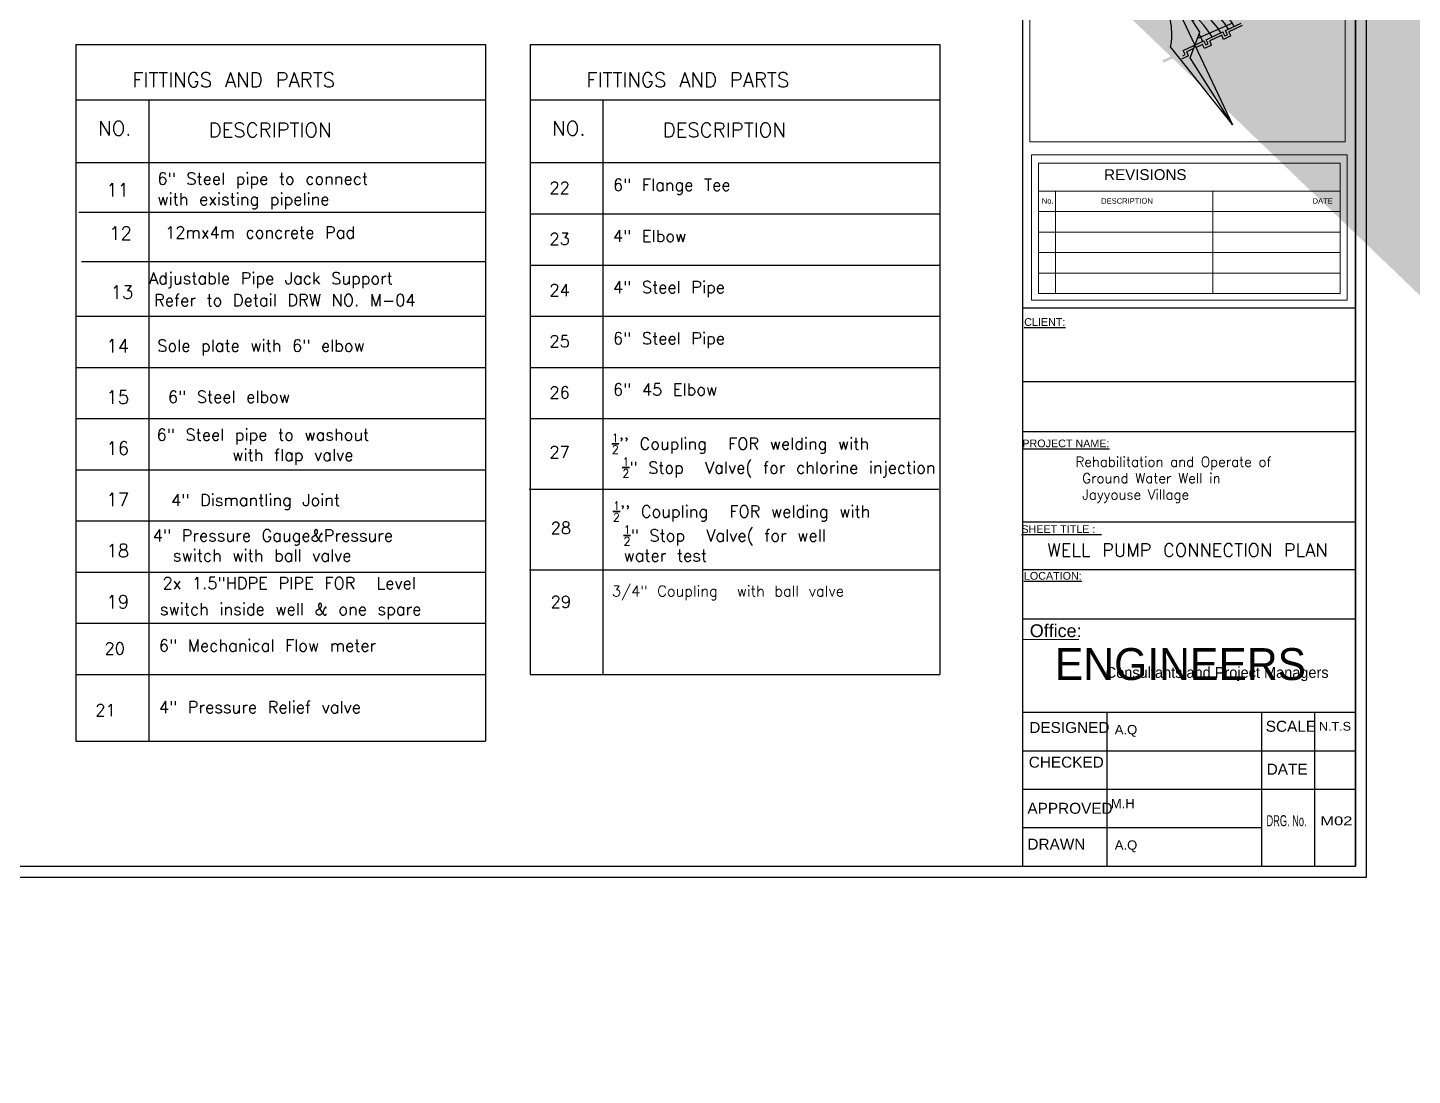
# Model space of a CAD drawing. Header units: inches. Extents: x 191440 to 383551, y 141400 to 284946.
# Drawn here: x 191690.82 to 191728.96, y 141567.68 to 141596.54 of the extents above; entities that cross this region are included whole.
import ezdxf
from ezdxf.enums import TextEntityAlignment as Align

# ---------------------------------------------------------------- set-up
doc = ezdxf.new("R2010")
doc.units = ezdxf.units.IN
doc.header["$MEASUREMENT"] = 0
for name, color, linetype in [('dim-f', 8, 'Continuous'), ('I - Outline', 60, 'Continuous'), ('Sanitary', 6, 'Continuous'), ('VP', 7, 'Continuous')]:
    doc.layers.add(name, color=color, linetype=linetype)
doc.layers.add('WB-SJ3-M-SECTA - P-TW', color=7, linetype='Continuous', lineweight=35)
doc.styles.add('5MM', font='simplex.shx', dxfattribs={"height": 1.25})
doc.styles.add('ROMAND10', font='ROMAND.shx', dxfattribs={"height": 0.2})
doc.styles.add('ROMANS', font='romans', dxfattribs={"height": 1})
doc.styles.get("Standard").update_dxf_attribs({"font": 'txt.shx', "height": 0.2})
doc.styles.add('STYLE7', font='swissi.ttf')
doc.dimstyles.new('osama', dxfattribs={"dimtxt": 50, "dimasz": 45, "dimexe": 0.18, "dimexo": 0.0625, "dimgap": 0.2, "dimtad": 0, "dimdec": 0, "dimzin": 0, "dimdsep": 46, "dimtxsty": 'ROMANS', "dimcen": 0, "dimse1": 1, "dimse2": 1, "dimclrd": 3, "dimclre": 3, "dimclrt": 5, "dimadec": 0, "dimazin": 0, "dimtfac": 0.6, "dimtdec": 0, "dimtmove": 2, "dimatfit": 3, "dimfxl": 1, "dimtolj": 1, "dimtzin": 0, "dimarcsym": 0})

# ---------------------------------------------------------------- blocks, each defined once
blk = doc.blocks.new('engineers')
at = {"layer": 'dim-f', "char_height": 1.25, "attachment_point": 1, "style": '5MM'}
for s, width, insert in [('\\pt0.5;{\\fGill Sans MT|b0|i0|c0|p34;\\H1.08x;\\C30;\\c2254834;ENGINEERS\\P\\ptz;   \\P\\H0.92593x;  }', 116.5, (16.033, 18.44)), ('{\\fGill Sans MT|b0|i0|c0|p34;\\H1.08x;\\C152;\\c12285479; \\H0.34074x;Consultants and Project Managers}', 11.50217, (17.683, 17.64))]:
    blk.add_mtext_dynamic_manual_height_columns(s, width=width, gutter_width=6.25, heights=[0], dxfattribs=dict(at, insert=insert))
blk = doc.blocks.new('A$C18BE6784')
h = blk.add_hatch(color=1)
h.paths.add_polyline_path([(0, 10.195), (0, 5.097), (0, 5.097), (0.583, 5.652)])
h.paths.add_polyline_path([(0, 5.097), (-0.569, 4.555), (0, 0)])
h = blk.add_hatch(color=1)
h.paths.add_polyline_path([(0, 10.195), (0, 5.097), (0, 5.097), (0.583, 5.652)])
h.paths.add_polyline_path([(0, 5.097), (-0.569, 4.555), (0, 0)])
h = blk.add_hatch(color=3)
h.paths.add_polyline_path([(2.953, 5.097), (1.953, 5.097), (1.953, 4.835), (1.794, 4.835), (1.794, 5.097), (0.725, 5.097), (0.725, 4.835), (0.566, 4.835), (0.566, 5.097), (0, 5.097), (0, 5.097), (0, 4.946), (0.412, 4.946), (0.412, 4.684), (0.874, 4.684), (0.874, 4.946), (1.64, 4.946), (1.64, 4.684), (2.103, 4.684), (2.103, 4.946), (2.953, 4.946)])
h.paths.add_polyline_path([(0, 5.097), (0, 5.097), (-0.745, 5.097), (-0.745, 4.835), (-0.904, 4.835), (-0.904, 5.097), (-1.216, 5.097), (-1.18, 4.946), (-1.058, 4.946), (-1.058, 4.684), (-0.596, 4.684), (-0.596, 4.946), (-0.158, 4.946)])
h.paths.add_polyline_path([(-1.216, 5.097), (-2.075, 5.097), (-2.075, 4.946), (-1.18, 4.946)])
h = blk.add_hatch(color=3)
h.paths.add_polyline_path([(2.953, 5.097), (1.953, 5.097), (1.953, 4.835), (1.794, 4.835), (1.794, 5.097), (0.725, 5.097), (0.725, 4.835), (0.566, 4.835), (0.566, 5.097), (0, 5.097), (0, 5.097), (0, 4.946), (0.412, 4.946), (0.412, 4.684), (0.874, 4.684), (0.874, 4.946), (1.64, 4.946), (1.64, 4.684), (2.103, 4.684), (2.103, 4.946), (2.953, 4.946)])
h.paths.add_polyline_path([(0, 5.097), (0, 5.097), (-0.745, 5.097), (-0.745, 4.835), (-0.904, 4.835), (-0.904, 5.097), (-1.216, 5.097), (-1.18, 4.946), (-1.058, 4.946), (-1.058, 4.684), (-0.596, 4.684), (-0.596, 4.946), (-0.158, 4.946)])
h.paths.add_polyline_path([(-1.216, 5.097), (-2.075, 5.097), (-2.075, 4.946), (-1.18, 4.946)])
for p, q in [((0.832, 7.569), (0.339, 7.556)), ((0.832, 7.569), (0.339, 7.556)), ((1.162, 7.407), (0.358, 7.407)), ((1.162, 7.407), (0.358, 7.407)), ((0.379, 7.246), (1.416, 7.239)), ((0.379, 7.246), (1.416, 7.239)), ((0.406, 7.032), (1.685, 7.011)), ((0.406, 7.032), (1.685, 7.011)), ((1.93, 6.739), (0.439, 6.773)), ((1.93, 6.739), (0.439, 6.773)), ((2.162, 6.392), (0.483, 6.43)), ((2.162, 6.392), (0.483, 6.43)), ((2.498, 5.307), (0.293, 5.376)), ((2.498, 5.307), (0.293, 5.376))]:
    blk.add_line(p, q)
at = {"color": 3}
for p, q in [((-0.904, 4.835), (-0.745, 4.835)), ((-0.904, 4.835), (-0.745, 4.835)), ((-0.745, 5.097), (0.566, 5.097)), ((-0.745, 4.835), (-0.745, 5.097)), ((-0.745, 5.097), (0.566, 5.097)), ((-0.745, 4.835), (-0.745, 5.097)), ((-0.158, 4.946), (-0.596, 4.946)), ((-0.596, 4.684), (-0.596, 4.946)), ((-0.158, 4.946), (-0.596, 4.946)), ((-0.596, 4.684), (-0.596, 4.946)), ((0.412, 4.946), (0, 4.946)), ((0.412, 4.946), (0, 4.946)), ((0.412, 4.684), (0.412, 4.946)), ((0.412, 4.684), (0.412, 4.946)), ((0.566, 4.835), (0.566, 5.097)), ((0.566, 4.835), (0.566, 5.097)), ((0.566, 4.835), (0.725, 4.835)), ((0.566, 4.835), (0.725, 4.835)), ((0.725, 5.097), (1.794, 5.097)), ((0.725, 4.835), (0.725, 5.097)), ((0.725, 5.097), (1.794, 5.097)), ((0.725, 4.835), (0.725, 5.097)), ((1.64, 4.946), (0.874, 4.946)), ((0.874, 4.684), (0.874, 4.946)), ((1.64, 4.946), (0.874, 4.946)), ((0.874, 4.684), (0.874, 4.946)), ((1.64, 4.684), (1.64, 4.946)), ((1.64, 4.684), (1.64, 4.946)), ((1.794, 4.835), (1.794, 5.097)), ((1.794, 4.835), (1.794, 5.097)), ((1.794, 4.835), (1.953, 4.835)), ((1.794, 4.835), (1.953, 4.835)), ((1.953, 5.097), (2.953, 5.097)), ((1.953, 4.835), (1.953, 5.097)), ((1.953, 5.097), (2.953, 5.097)), ((1.953, 4.835), (1.953, 5.097)), ((2.953, 4.946), (2.103, 4.946)), ((2.103, 4.684), (2.103, 4.946)), ((2.953, 4.946), (2.103, 4.946)), ((2.103, 4.684), (2.103, 4.946)), ((-0.596, 4.684), (-1.058, 4.684)), ((-0.596, 4.684), (-1.058, 4.684)), ((0.874, 4.684), (0.412, 4.684)), ((0.874, 4.684), (0.412, 4.684)), ((2.103, 4.684), (1.64, 4.684)), ((2.103, 4.684), (1.64, 4.684))]:
    blk.add_line(p, q, dxfattribs=at)
at = {"color": 1}
blk.add_lwpolyline([(0, 10.195), (0, 0), (-0.569, 4.555), (0.583, 5.652), (0, 10.195)], dxfattribs=at)
blk.add_lwpolyline([(0, 10.195), (0, 0), (-0.569, 4.555), (0.583, 5.652), (0, 10.195)], dxfattribs=at)
blk.add_lwpolyline([(0, 9.034), (-0.378, 8.997), (-0.378, 8.399, -0.373571), (-0.594, 8.194, -0.17897), (-1.337, 5.604), (0, 0)], format="xyb")
blk.add_lwpolyline([(0, 9.034), (-0.378, 8.997), (-0.378, 8.399, -0.373571), (-0.594, 8.194, -0.17897), (-1.337, 5.604), (0, 0)], format="xyb")
for centre, radius, start, end in [((-0.197, 5.067), 2.705, 0.64029, 79.04621), ((-0.197, 5.067), 2.705, 0.64029, 79.04621), ((-0.926, 4.825), 3.084, 5.05852, 66.01702), ((-0.926, 4.825), 3.084, 5.05852, 66.01702), ((-1.772, 4.849), 3.433, 4.14076, 52.06066), ((-1.772, 4.849), 3.433, 4.14076, 52.06066), ((-4.358, 4.433), 5.509, 6.92812, 30.71525), ((-4.358, 4.433), 5.509, 6.92812, 30.71525), ((-9.094, 4.766), 9.612, 1.97731, 4.73572), ((-9.094, 4.766), 9.612, 1.97731, 4.73572)]:
    blk.add_arc(centre, radius, start, end)

msp = doc.modelspace()

# ---------------------------------------------------------------- linework, layer by layer
for p, q in [((191692.14689, 141596.07443), (191703.43207, 141596.0754)), ((191692.14689, 141596.07443), (191692.14689, 141576.88925)), ((191703.43207, 141596.0754), (191703.43207, 141576.88925)), ((191704.65738, 141596.07443), (191715.94256, 141596.0754)), ((191704.65738, 141596.07443), (191704.65738, 141578.72392)), ((191715.94256, 141596.0754), (191715.94256, 141578.72392)), ((191692.14689, 141594.54871), (191703.43207, 141594.54871)), ((191694.1525, 141594.54871), (191694.1525, 141576.88925)), ((191704.65738, 141594.54871), (191715.94256, 141594.54871)), ((191706.66298, 141594.54871), (191706.66298, 141578.72392)), ((191692.14689, 141592.82222), (191703.43207, 141592.82222)), ((191692.22374, 141592.82222), (191703.43207, 141592.82222)), ((191704.65738, 141592.82222), (191715.94256, 141592.82222)), ((191704.65738, 141592.82222), (191715.94256, 141592.82222)), ((191692.22374, 141591.45903), (191703.43207, 141591.45903)), ((191694.1525, 141591.45903), (191694.1525, 141576.88925)), ((191703.43207, 141591.45903), (191703.43207, 141576.88925)), ((191704.65738, 141591.41239), (191715.94256, 141591.41239)), ((191706.66298, 141591.41239), (191706.66298, 141578.72392)), ((191715.94256, 141591.41239), (191715.94256, 141578.72392)), ((191692.30059, 141590.09583), (191703.43207, 141590.09583)), ((191704.65738, 141590.00256), (191715.94256, 141590.00256)), ((191692.14689, 141588.59273), (191703.43207, 141588.59273)), ((191704.65738, 141588.59273), (191715.94256, 141588.59273)), ((191692.14689, 141587.1829), (191703.43207, 141587.1829)), ((191704.65738, 141587.1829), (191715.94256, 141587.1829)), ((191692.14689, 141585.77307), (191703.43207, 141585.77307)), ((191704.65738, 141585.77307), (191715.94256, 141585.77307)), ((191692.14689, 141584.36324), (191703.43207, 141584.36324)), ((191704.63168, 141583.82641), (191715.91686, 141583.82641)), ((191692.14689, 141582.95341), (191703.43207, 141582.95341)), ((191692.14689, 141581.54358), (191703.43207, 141581.54358)), ((191704.63988, 141581.60484), (191715.92506, 141581.60484)), ((191692.14689, 141580.13375), (191703.43207, 141580.13375)), ((191692.14689, 141578.72392), (191703.43207, 141578.72392)), ((191704.65738, 141578.72392), (191715.94256, 141578.72392))]:
    msp.add_line(p, q)
msp.add_lwpolyline([(191727.69337, 141612.64468), (191670.19337, 141612.64468), (191670.19337, 141573.14468), (191727.69337, 141573.14468), (191727.69337, 141612.64468)])
msp.add_lwpolyline([(191727.39337, 141612.34468), (191670.49337, 141612.34468), (191670.49337, 141573.44468), (191727.39337, 141573.44468)], close=True)
at = {"layer": 'I - Outline', "color": 7}
for p, q in [((191718.22978, 141573.44468), (191718.23038, 141612.34455)), ((191727.39337, 141612.34468), (191727.39337, 141573.44468)), ((191727.40016, 141588.81636), (191718.22931, 141588.81623)), ((191727.38366, 141586.7833), (191718.23069, 141586.78317)), ((191718.23008, 141585.42005), (191727.40105, 141585.42017)), ((191718.23008, 141585.42005), (191727.40105, 141585.42017)), ((191727.39336, 141582.92372), (191718.22991, 141582.92382)), ((191718.22965, 141581.61686), (191727.40035, 141581.61699)), ((191727.40053, 141580.24655), (191718.22968, 141580.24642)), ((191718.22979, 141577.68277), (191727.40049, 141577.6829)), ((191720.54528, 141577.6828), (191720.54536, 141573.44468)), ((191724.8065, 141577.68284), (191724.80658, 141573.44468)), ((191726.26379, 141577.68288), (191726.26387, 141573.44468)), ((191718.2298, 141576.62379), (191727.4005, 141576.62392)), ((191718.22982, 141575.56481), (191727.40052, 141575.56493)), ((191718.22983, 141574.50582), (191724.80656, 141574.50595))]:
    msp.add_line(p, q, dxfattribs=at)
at = {"layer": 'I - Outline', "color": 8, "lineweight": 0}
for p, q in [((191718.42145, 141593.39661), (191718.42134, 141598.99288)), ((191727.11326, 141598.993), (191727.11337, 141593.39673)), ((191727.11337, 141593.39673), (191718.42145, 141593.39661)), ((191718.46869, 141593.03437), (191727.16061, 141593.03449)), ((191718.46877, 141589.02994), (191718.46869, 141593.03437)), ((191718.65832, 141592.81035), (191726.97099, 141592.81046)), ((191718.65839, 141589.21399), (191718.65832, 141592.81035)), ((191726.97099, 141592.81046), (191726.97106, 141589.2141)), ((191727.16061, 141593.03449), (191727.16069, 141589.03006)), ((191718.65834, 141592.03946), (191726.97101, 141592.03957)), ((191719.13449, 141592.03947), (191719.13454, 141589.214)), ((191723.46326, 141592.03955), (191723.46332, 141589.21408)), ((191718.65835, 141591.47436), (191726.97102, 141591.47447)), ((191718.65836, 141590.90927), (191726.97103, 141590.90938)), ((191718.65837, 141590.34418), (191726.97104, 141590.34429)), ((191718.65838, 141589.77908), (191726.97105, 141589.77919)), ((191727.16069, 141589.03006), (191718.46877, 141589.02994)), ((191726.97106, 141589.2141), (191718.65839, 141589.21399))]:
    msp.add_line(p, q, dxfattribs=at)
at = {"layer": 'I - Outline', "color": 4}
msp.add_line((191718.22988, 141579.68777), (191719.76867, 141579.69265), dxfattribs=at)
at = {"layer": 'VP'}
msp.add_line((191692.14689, 141576.88925), (191703.43207, 141576.88925), dxfattribs=at)

# ---------------------------------------------------------------- block references
at = {"layer": 'I - Outline'}
for name, p, xscale, yscale, zscale, rotation in [('A$C18BE6784', (191724.00744, 141593.86447), 0.4765426499250019, 0.4765426499250019, 0.4765426499250019, 25.27292007163545), ('engineers', (191708.68204, 141567.45206), 0.6506395646974747, 0.6506395646974747, 0.6506395646974747, 0.0010941101885149)]:
    msp.add_blockref(name, p, dxfattribs=dict(at, xscale=xscale, yscale=yscale, zscale=zscale, rotation=rotation))

# ---------------------------------------------------------------- texts
at = {"layer": 'I - Outline', "color": 4, "style": 'STYLE7'}
for s, height, p in [('REVISIONS', 0.298334, (191720.47038, 141592.34275)), ('No.', 0.149167, (191718.75256, 141591.69401)), ('DESCRIPTION', 0.149167, (191720.38722, 141591.69212)), ('DATE', 0.149167, (191726.21213, 141591.69233)), ('Office:', 0.352995, (191718.42218, 141579.75276)), ('SCALE', 0.302446, (191724.92241, 141577.14622)), ('DESIGNED', 0.302446, (191718.40932, 141577.11317)), ('CHECKED', 0.302446, (191718.39358, 141576.15783)), ('DATE', 0.302446, (191724.94802, 141575.96469)), ('APPROVED', 0.302446, (191718.35671, 141574.88705)), ('DRAWN', 0.302446, (191718.35671, 141573.89867))]:
    msp.add_text(s, height=height, rotation=0.001094, dxfattribs=at).set_placement(p)
for s, height, p in [('%%UCLIENT:', 0.211797, (191718.83481, 141588.3267)), ('%%UPROJECT NAME:', 0.2117967, (191719.41677, 141584.98272)), ('%%USHEET TITLE :  ', 0.2117967, (191719.2922, 141582.62212)), ('%%ULOCATION:', 0.2117967, (191719.05721, 141581.33506))]:
    msp.add_text(s, height=height, rotation=0.001094, dxfattribs=at).set_placement(p, align=Align.CENTER)
at = {"layer": 'I - Outline', "color": 8, "lineweight": 0, "style": 'STYLE7'}
for s, p in [('A.Q', (191720.76277, 141577.07674)), ('M.H', (191720.65471, 141575.04116)), ('A.Q', (191720.76283, 141573.8976))]:
    msp.add_text(s, height=0.257433, rotation=0.001094, dxfattribs=at).set_placement(p)
at = {"layer": 'I - Outline', "color": 4, "style": 'STYLE7'}
for s, height, width, p, p2 in [('N.T.S', 0.241957, 1.099588, (191726.38829, 141577.1759), (191727.27062, 141577.17592)), ('DRG. No.', 0.302446, 0.621053, (191724.94348, 141574.54593), (191726.04639, 141574.54595)), ('M02', 0.241957, 1.351658, (191726.42632, 141574.5718), (191727.30865, 141574.57181))]:
    msp.add_text(s, height=height, rotation=0.001094, dxfattribs=dict(at, width=width)).set_placement(p, p2, align=Align.FIT)
at = {"layer": 'VP', "insert": (191719.68178, 141584.71645), "char_height": 0.2703926, "width": 6.5840601, "attachment_point": 1, "style": 'ROMAND10'}
msp.add_mtext('Rehabilitation and Operate of\\P Ground Water Well in\\P Jayyouse Village\\P', dxfattribs=at)
at = {"layer": 'VP', "insert": (191722.76519, 141581.97203), "char_height": 0.36, "attachment_point": 8}
msp.add_mtext_dynamic_manual_height_columns(' \\PWELL PUMP CONNECTION PLAN', width=506.4403967, gutter_width=1, heights=[0], dxfattribs=at)
at = {"layer": 'WB-SJ3-M-SECTA - P-TW'}
for s, height, p in [('FITTINGS AND PARTS ', 0.3978, (191693.69855, 141594.90396)), ('FITTINGS AND PARTS ', 0.3978, (191706.20904, 141594.90396)), ('NO.', 0.3978, (191692.7547, 141593.56855)), ('DESCRIPTION ', 0.3978, (191695.79841, 141593.52334)), ('NO.', 0.3978, (191705.26518, 141593.56855)), ('DESCRIPTION ', 0.3978, (191708.3089, 141593.52334)), ('6" Steel pipe to connect ', 0.3276, (191694.38958, 141592.21725)), ('6" Flange Tee ', 0.3276, (191706.93987, 141592.04759)), ('11', 0.364, (191692.9855, 141591.89122)), ('with existing pipeline ', 0.3276, (191694.38958, 141591.65228)), ('22', 0.3276, (191705.18948, 141591.96656)), ('12', 0.364, (191693.06235, 141590.69741)), ('12mx4m concrete Pad ', 0.3276, (191694.60342, 141590.73659)), ('23', 0.3276, (191705.18948, 141590.55673)), ('4" Elbow', 0.3276, (191706.93987, 141590.63776)), ('Adjustable Pipe Jack Support', 0.3276, (191694.15908, 141589.47253)), ('13', 0.364, (191693.10257, 141589.07156)), ('24', 0.3276, (191705.18948, 141589.1469)), ('4" Steel Pipe', 0.3276, (191706.93987, 141589.22793)), ('Refer to Detail DRW NO. M-04', 0.3276, (191694.30006, 141588.8675)), ('6" Steel Pipe', 0.3276, (191706.93987, 141587.8181)), ('14', 0.364, (191692.9855, 141587.59244)), ('Sole plate with 6" elbow ', 0.3276, (191694.38677, 141587.61769)), ('25', 0.3276, (191705.18948, 141587.73707)), ('26', 0.3276, (191705.18948, 141586.32622)), ('6" 45 Elbow', 0.3276, (191706.93987, 141586.40725)), ('15', 0.364, (191692.9855, 141586.18261)), (' 6" Steel elbow ', 0.3276, (191694.38677, 141586.20786)), (' 6" Steel pipe to washout ', 0.3276, (191694.07448, 141585.16432)), ('16', 0.364, (191692.9855, 141584.77278)), ('       with flap valve', 0.3276, (191694.23063, 141584.60633)), ('27', 0.3276, (191705.18948, 141584.68554)), ('17', 0.364, (191692.9855, 141583.36294)), ('4" Dismantling Joint', 0.3276, (191694.76665, 141583.36477)), ('28', 0.3276, (191705.22338, 141582.59708)), ('4" Pressure Gauge&Pressure ', 0.3276, (191694.26087, 141582.38662)), ('18', 0.364, (191692.9855, 141581.95311)), (' switch with ball valve ', 0.3276, (191694.52361, 141581.83913)), ('2x 1.5"HDPE PIPE FOR  Level ', 0.3276, (191694.53179, 141581.0761)), ('19', 0.364, (191692.9855, 141580.54328)), ('29', 0.3276, (191705.22338, 141580.56209)), ('switch inside well & one spare', 0.3276, (191694.45856, 141580.35937)), ('20', 0.3276, (191692.93321, 141579.27809)), ('6" Mechanical Flow meter', 0.3276, (191694.42939, 141579.35912)), ('21', 0.3276, (191692.67899, 141577.57989)), ('4" Pressure Relief valve', 0.3276, (191694.42939, 141577.66092))]:
    msp.add_text(s, height=height, dxfattribs=at).set_placement(p)
at = {"layer": 'WB-SJ3-M-SECTA - P-TW', "attachment_point": 4}
for s, insert, char_height, width in [('\\A1;{\\H0.7x;\\S1/2;}\'\' Coupling  FOR welding with \\P {\\H0.7x;\\S1/2;}" Stop  Valve( for chlorine injection ', (191706.9041, 141584.75143), 0.3276, 9.7781517), ('\\A1;{\\H0.7x;\\S1/2;}\'\' Coupling  FOR welding with \\P {\\H0.7x;\\S1/2;}" Stop  Valve( for well\\P water test  ', (191706.938, 141582.66297), 0.3276, 9.7781517), ('\\A1;3/4" Coupling  with ball valve \\P ', (191706.9105, 141580.72567), 0.29484, 8.8003365)]:
    msp.add_mtext(s, dxfattribs=dict(at, insert=insert, char_height=char_height, width=width))

# ---------------------------------------------------------------- leaders
at = {"layer": 'Sanitary', "ltscale": 0.5}
for points in [[(191678.33977, 141637.89256, -220.765), (191679.53991, 141637.06911, -220.765), (191680.00201, 141637.01726, -220.765)], [(191679.58377, 141509.90401, -678.405), (191680.03208, 141510.20539, -678.405), (191680.49418, 141510.15354, -678.405)]]:
    msp.add_leader(points, dimstyle='osama', override={"dimasz": 100, "dimgap": 0.09}, dxfattribs=at)

doc.saveas('drawing.dxf')
